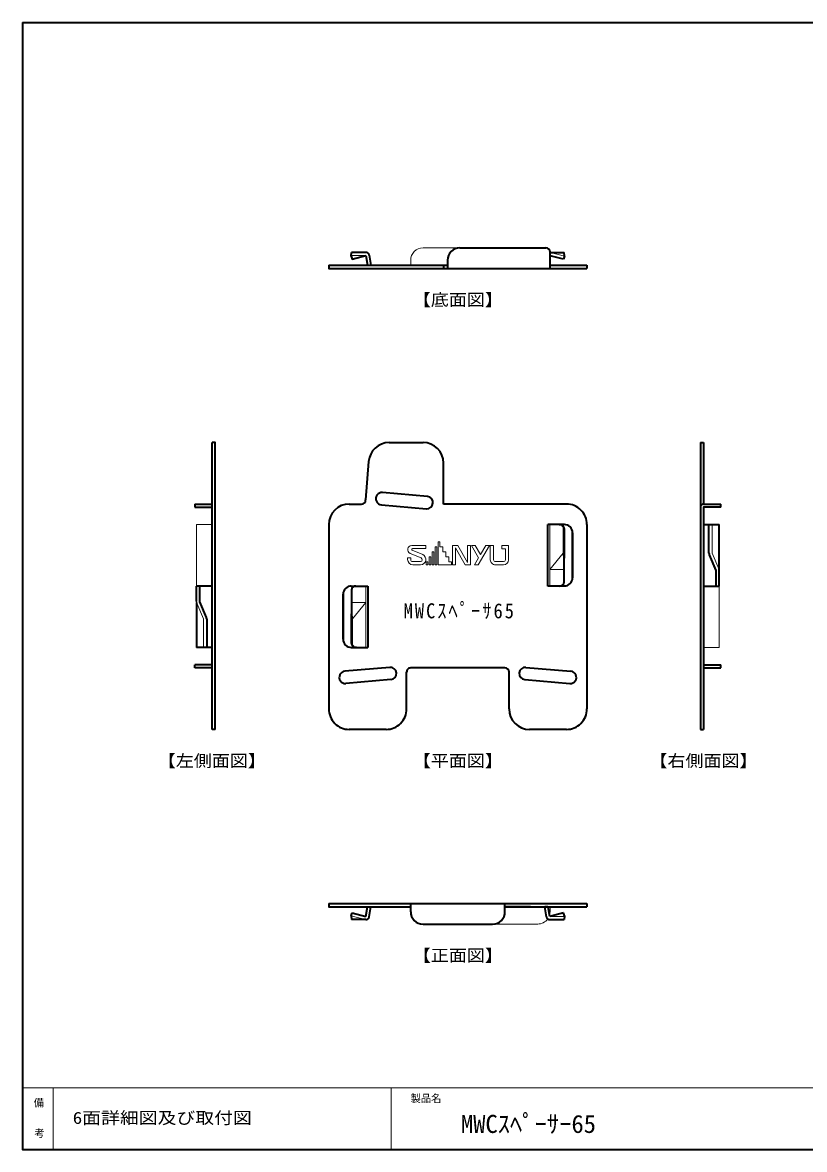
# Model space of a CAD drawing. Units: millimetres on the paper. Extents: x -195 to 195, y -138 to 138.
# Drawn here: x -194.8 to -3.9, y -137.5 to 137.5 of the extents above; entities that cross this region are included whole.
import ezdxf
from ezdxf.enums import TextEntityAlignment as Align

# ---------------------------------------------------------------- set-up
doc = ezdxf.new("R2010")
doc.units = ezdxf.units.MM
doc.linetypes.add('DASHED1', pattern=[1.8, 1.2, -0.6])
for name, color, linetype, lineweight in [('0-1_本体', 7, 'Continuous', 35), ('0-8', 7, 'Continuous', 18), ('F-0_枠', 4, 'Continuous', 18)]:
    doc.layers.add(name, color=color, linetype=linetype, lineweight=lineweight)
doc.layers.add('F-2_文字1', color=7, linetype='Continuous')
doc.layers.add('F-3_文字2', color=7, linetype='Continuous')
doc.styles.add('ＭＳ ゴシック', font='')
doc.styles.get('ＭＳ ゴシック').set_extended_font_data('MS Gothic')

msp = doc.modelspace()

# ---------------------------------------------------------------- linework, layer by layer
at = {"layer": '0-1_本体', "color": 4, "lineweight": 18}
for p, q in [((-97, 82.5), (-88, 82.5)), ((-114.422, 80.623), (-114.303, 79.717)), ((-62.491, 80.49), (-65.873, 81.396)), ((-100, 79.5), (-100, 78.3)), ((-66.078, 15), (-66.078, 0)), ((-62.789, 14), (-62.789, 8)), ((-99.76, 9.882), (-96.289, 9.882)), ((-99.632, 8.706), (-97.085, 7.649)), ((-99.577, 9.115), (-96.289, 9.115)), ((-96.289, 9.115), (-96.289, 9.882)), ((-94.776, 5.171), (-94.776, 8.329)), ((-94.776, 8.329), (-94.371, 8.329)), ((-94.371, 5.171), (-94.371, 8.329)), ((-94.057, 9.537), (-93.654, 9.537)), ((-94.057, 5.171), (-94.057, 9.537)), ((-93.654, 5.171), (-93.654, 9.537)), ((-92.892, 9.537), (-92.892, 10.741)), ((-92.892, 9.537), (-92.173, 9.537)), ((-92.173, 8.329), (-92.173, 9.537)), ((-92.173, 8.329), (-91.456, 8.329)), ((-91.456, 7.124), (-91.456, 8.329)), ((-89.05, 5.171), (-89.05, 9.277)), ((-89.05, 9.277), (-86.745, 5.171)), ((-88.479, 9.882), (-86.174, 5.775)), ((-86.174, 9.882), (-85.38, 9.882)), ((-86.174, 5.775), (-86.174, 9.882)), ((-85.38, 5.171), (-85.38, 9.882)), ((-85.206, 9.882), (-83.436, 6.9)), ((-85.206, 9.882), (-84.284, 9.882)), ((-84.284, 9.882), (-82.976, 7.679)), ((-83.541, 5.171), (-80.744, 9.882)), ((-82.976, 7.679), (-81.667, 9.882)), ((-81.667, 9.882), (-80.744, 9.882)), ((-80.744, 9.882), (-80.57, 9.882)), ((-80.57, 6.41), (-80.57, 9.882)), ((-80.57, 9.882), (-79.777, 9.882)), ((-79.777, 6.41), (-79.777, 9.882)), ((-77.794, 9.088), (-77.794, 9.882)), ((-77.794, 9.882), (-76.106, 9.882)), ((-77.794, 9.088), (-76.9, 9.088)), ((-76.9, 6.41), (-76.9, 9.088)), ((-76.106, 6.41), (-76.106, 9.882)), ((-100.754, 6.906), (-99.983, 6.906)), ((-100.754, 6.461), (-100.754, 6.906)), ((-100.132, 7.949), (-97.491, 6.852)), ((-99.983, 6.434), (-99.983, 6.906)), ((-99.529, 5.941), (-97.613, 5.941)), ((-96.216, 5.916), (-95.811, 5.916)), ((-96.216, 5.171), (-96.216, 5.916)), ((-95.811, 5.171), (-95.811, 5.916)), ((-95.497, 7.124), (-95.09, 7.124)), ((-95.497, 5.171), (-95.497, 7.124)), ((-95.09, 5.171), (-95.09, 7.124)), ((-91.456, 7.124), (-90.735, 7.124)), ((-90.735, 5.916), (-90.735, 7.124)), ((-90.735, 5.916), (-90.016, 5.916)), ((-90.016, 5.171), (-90.016, 5.916)), ((-84.462, 5.171), (-83.436, 6.9)), ((-79.329, 5.963), (-77.347, 5.963)), ((-62.789, 8), (-66.078, 4)), ((-62.578, 4), (-62.789, 8)), ((-97.578, 5.172), (-99.465, 5.171)), ((-96.216, 5.171), (-95.811, 5.171)), ((-95.497, 5.171), (-95.09, 5.171)), ((-94.776, 5.171), (-94.371, 5.171)), ((-94.057, 5.171), (-93.654, 5.171)), ((-93.34, 5.171), (-90.016, 5.171)), ((-89.844, 5.171), (-89.05, 5.171)), ((-86.745, 5.171), (-85.38, 5.171)), ((-84.462, 5.171), (-83.541, 5.171)), ((-79.329, 5.171), (-77.347, 5.171)), ((-62.578, 4), (-66.078, 4)), ((-110.922, -15), (-110.922, 0)), ((-24.7, -0.025), (-24.7, -15.025)), ((-114.422, -4), (-114.211, -8)), ((-114.422, -4.001), (-110.922, -4.001)), ((-114.211, -8), (-110.922, -4.001)), ((-114.211, -14), (-114.211, -8)), ((-28.5, -15.025), (-25.2, -15.025)), ((-28.5, -15.025), (-24.7, -15.025)), ((-66, -79.5), (-66, -78.3)), ((-114.51, -80.49), (-111.129, -81.396)), ((-80, -82.5), (-69, -82.5)), ((-66.078, -80.623), (-62.578, -80.623))]:
    msp.add_line(p, q, dxfattribs=at)
at = {"layer": '0-1_本体'}
for p, q in [((-88, 82.5), (-67, 82.5)), ((-114.51, 80.49), (-114.422, 81.423)), ((-110.922, 81.423), (-114.422, 81.423)), ((-110.922, 80.623), (-110.512, 78.3)), ((-110.134, 80.762), (-109.7, 78.3)), ((-66, 77.5), (-66, 81.5)), ((-66, 81.423), (-62.579, 81.423)), ((-62.698, 79.717), (-66, 80.602)), ((-62.491, 80.49), (-62.698, 79.717)), ((-62.491, 80.49), (-62.579, 81.423)), ((-120, 78.3), (-91, 78.3)), ((-92, 78.3), (-92, 77.5)), ((-91, 79.5), (-91, 77.5)), ((-66, 78.3), (-57, 78.3)), ((-57, 78.3), (-57, 77.5)), ((-148.5, 20), (-148.5, 35)), ((-105.287, 35), (-97, 35)), ((-29.3, 35), (-29.3, -35)), ((-29.3, 35), (-28.5, 35)), ((-28.5, 35), (-28.5, 20)), ((-110.267, 30.389), (-111, 21)), ((-92, 20), (-92, 30)), ((-95.929, 21.849), (-106.887, 22.808)), ((-152.7, 20), (-152.7, 19.2)), ((-148.5, -35), (-148.5, 20)), ((-147.7, -35), (-147.7, 20)), ((-115, 20), (-111.992, 20)), ((-107.149, 19.819), (-96.19, 18.861)), ((-62, 20), (-92, 20)), ((-28.5, 20), (-24.3, 20)), ((-24.3, 19.2), (-24.3, 20)), ((-152.7, 19.2), (-148.5, 19.2)), ((-120, 15), (-120, -30)), ((-66.5, 0), (-66.5, 15)), ((-66.5, 0), (-66.5, 15)), ((-62.5, 15), (-66.5, 15)), ((-62.5, 15), (-66.5, 15)), ((-63.789, 15), (-63.078, 15)), ((-62.516, 14), (-62.516, 6.812)), ((-57, 15), (-57, -30)), ((-28.5, 14.975), (-25.2, 14.975)), ((-28.5, 14.975), (-24.7, 14.975)), ((-27.2, 8.008), (-27.2, 14.975)), ((-24.7, -0.025), (-24.7, 14.975)), ((-60.5, 13), (-60.5, 2)), ((-60.5, 2), (-60.5, 13)), ((-62.578, 4), (-62.516, 6.8)), ((-27.121, 7.626), (-25.5, 3.812)), ((-62.578, 1), (-62.578, 4)), ((-25.5, 3.812), (-25.5, -0.025)), ((-148.5, 0), (-152.3, 0)), ((-152.3, -3.797), (-152.3, 0)), ((-148.5, 0), (-152.3, 0)), ((-151.5, -3.837), (-151.5, 0)), ((-114.5, 0), (-110.5, 0)), ((-114.5, 0), (-110.5, 0)), ((-110.5, 0), (-110.5, -15)), ((-62.5, 0), (-66.5, 0)), ((-62.5, 0), (-66.5, 0)), ((-116.5, -13), (-116.5, -2)), ((-116.5, -2), (-116.5, -13.1)), ((-114.422, -1), (-114.422, -4.001)), ((-28.5, -0.025), (-24.7, -0.025)), ((-28.5, -0.025), (-24.7, -0.025)), ((-152.3, -4), (-152.3, -15)), ((-149.88, -7.65), (-151.5, -3.837)), ((-114.422, -4.001), (-114.484, -6.8)), ((-149.8, -8.041), (-149.8, -15)), ((-114.484, -14), (-114.484, -6.813)), ((-148.5, -15), (-152.3, -15)), ((-114.5, -15), (-110.5, -15)), ((-114.5, -15), (-110.5, -15)), ((-113.211, -15), (-113.922, -15)), ((-152.7, -20), (-152.7, -19.2)), ((-148.5, -19.2), (-152.7, -19.2)), ((-28.5, -19.2), (-24.3, -19.2)), ((-24.3, -20), (-24.3, -19.2)), ((-148.5, -20), (-152.7, -20)), ((-105.116, -19.855), (-116.074, -20.814)), ((-101, -30), (-101, -21)), ((-77, -20), (-100, -20)), ((-76, -30), (-76, -20.992)), ((-71.884, -19.855), (-60.926, -20.813)), ((-28.5, -20), (-24.3, -20)), ((-104.855, -22.843), (-115.813, -23.802)), ((-72.145, -22.843), (-61.187, -23.802)), ((-147.7, -35), (-148.5, -35)), ((-106, -35), (-115, -35)), ((-62, -35), (-71, -35)), ((-29.3, -35), (-28.5, -35)), ((-120, -77.5), (-57, -77.5)), ((-114.51, -80.49), (-114.303, -79.718)), ((-114.303, -79.718), (-110.922, -80.623)), ((-110.922, -80.623), (-110.512, -78.3)), ((-110.134, -80.762), (-109.7, -78.3)), ((-100, -79.5), (-100, -77.5)), ((-77, -79.5), (-77, -77.5)), ((-70.769, -78.3), (-77, -78.3)), ((-77, -78.3), (-57, -78.3)), ((-66.866, -80.762), (-67.3, -78.3)), ((-66.078, -80.623), (-66.488, -78.3)), ((-62.697, -79.717), (-66.078, -80.623)), ((-62.49, -80.49), (-62.697, -79.717)), ((-57, -77.5), (-57, -78.3)), ((-114.51, -80.49), (-114.422, -81.423)), ((-110.922, -81.423), (-114.422, -81.423)), ((-97, -82.5), (-80, -82.5)), ((-66.078, -81.423), (-62.578, -81.423)), ((-62.49, -80.49), (-62.578, -81.423))]:
    msp.add_line(p, q, dxfattribs=at)
at = {"layer": '0-1_本体', "linetype": 'DASHED1'}
for p, q in [((-110.5, -78.3), (-109.7, -78.3)), ((-66.5, -78.3), (-67.3, -78.3))]:
    msp.add_line(p, q, dxfattribs=at)
at = {"layer": '0-1_本体'}
for points in [[(-114.51, 80.49), (-114.303, 79.717), (-110.922, 80.623)], [(-120, 78.3), (-120, 77.5), (-57, 77.5)], [(-147.7, 20), (-147.7, 35), (-148.5, 35)], [(-152.7, 20), (-152.602, 20), (-148.5, 20)], [(-24.3, 19.2), (-28.5, 19.2), (-28.5, -35)], [(-120, -77.5), (-120, -78.3), (-100, -78.3)]]:
    msp.add_lwpolyline(points, dxfattribs=at)
at = {"layer": '0-1_本体', "color": 4, "lineweight": 18}
for points in [[(-114.422, 81.423), (-114.422, 80.623), (-110.922, 80.623)], [(-148.5, 15), (-152.3, 14.999), (-152.3, 0)], [(-24.78, 4.162), (-26.4, 7.975), (-26.4, 14.975)], [(-93.34, 5.171), (-93.34, 10.741), (-92.892, 10.741)], [(-89.844, 5.171), (-89.844, 9.882), (-88.479, 9.882)], [(-152.22, -4.188), (-150.6, -8), (-150.6, -15)], [(-62.578, -81.423), (-62.578, -80.623), (-62.697, -79.717)]]:
    msp.add_lwpolyline(points, dxfattribs=at)
for centre, radius, start, end in [((-97, 79.5), 3, 90, 180.00025), ((-63.789, 14), 1, 0, 90.0005), ((-99.746, 8.877), 1.005, 90.76968, 247.44044), ((-99.55, 8.903), 0.213, 97.33824, 247.46107), ((-99.465, 6.461), 1.29, 180, 270), ((-99.488, 6.434), 0.495, 180, 265.19133), ((-97.654, 6.41), 0.471, 274.93199, 69.85329), ((-97.578, 6.459), 1.288, 270.0173, 67.46921), ((-79.329, 6.41), 1.241, 179.99979, 270.00009), ((-79.329, 6.41), 0.448, 179.99979, 270.00009), ((-77.347, 6.41), 1.241, 270.00009, 0), ((-77.347, 6.41), 0.448, 270.00009, 0), ((-25.7, 3.771), 1, 0.0005, 23.02582), ((-151.3, -3.797), 1, 180.0005, 203.02582), ((-113.211, -14), 1, 180, 270.0005), ((-69, -79.5), 3, 343.41446, 0.00025), ((-69, -79.5), 3, 270.00016, 324.17932)]:
    msp.add_arc(centre, radius, start, end, dxfattribs=at)
at = {"layer": '0-1_本体'}
for centre, radius, start, end in [((-67, 81.5), 1, 0.0005, 90.00026), ((-110.922, 80.623), 0.8, 10.00015, 90.00063), ((-88, 79.5), 3, 90.00017, 180.00034), ((-105.282, 30), 5, 90.05359, 175.53772), ((-97, 30), 5, 0, 90), ((-107.018, 21.314), 1.5, 85.00002, 265.00002), ((-115, 15), 5, 90.00023, 180.00012), ((-112, 21), 1, 270.0005, 0), ((-96.06, 20.355), 1.5, 265.00002, 85), ((-62, 15), 5, 0.00012, 90.00023), ((-28.5, 19.2), 0.8, 90, 180), ((-63.516, 14), 1, 0, 90.0005), ((-62.5, 13), 2, 359.99982, 90.00025), ((-26.2, 8.015), 1, 180, 203.02582), ((-114.5, -2), 2, 89.9995, 179.99974), ((-114.5, -2), 2, 89.9995, 179.99974), ((-113.422, -1), 1, 90, 180), ((-63.578, 1), 1, 270, 0), ((-62.5, 2), 2, 269.99987, 359.99982), ((-150.8, -8.041), 1, 0, 23.02582), ((-114.5, -13), 2, 179.99974, 270), ((-113.484, -14), 1, 180, 270.0005), ((-115.944, -22.308), 1.5, 95.00014, 275.00034), ((-104.985, -21.349), 1.5, 275.00034, 95), ((-100, -21), 1, 90, 180.00024), ((-77, -21), 1, 0, 90), ((-72.014, -21.349), 1.5, 85.00034, 265), ((-61.056, -22.308), 1.5, 265, 85.0002), ((-115, -30), 5, 180.00012, 270.00021), ((-106, -30), 5, 270.00021, 0.00033), ((-71, -30), 5, 180.00011, 270), ((-62, -30), 5, 270, 0.00012), ((-97, -79.5), 3, 180, 270.00016), ((-80, -79.5), 3, 270.00016, 0.00025), ((-110.922, -80.623), 0.8, 270, 350.00047), ((-66.078, -80.623), 0.8, 189.99953, 270)]:
    msp.add_arc(centre, radius, start, end, dxfattribs=at)
at = {"layer": 'F-0_枠', "color": 7, "lineweight": 35}
msp.add_line((-194.75, 137.5), (194.75, 137.5), dxfattribs=at)
at = {"layer": 'F-0_枠'}
for p, q in [((-194.75, -122.5), (194.75, -122.5)), ((-187.25, -122.5), (-187.25, -137.5)), ((-104.75, -122.5), (-104.75, -137.5))]:
    msp.add_line(p, q, dxfattribs=at)
at = {"layer": 'F-0_枠', "color": 7, "lineweight": 35}
msp.add_lwpolyline([(-194.75, 137.5), (-194.75, -137.5), (194.75, -137.5)], dxfattribs=at)

# ---------------------------------------------------------------- texts
at = {"layer": '0-1_本体', "color": 3, "insert": (-101.73, -8.073), "char_height": 3.666, "attachment_point": 7, "style": 'ＭＳ ゴシック'}
msp.add_mtext('\\T1.22;\\W0.9;MWCｽﾍﾟｰｻ65', dxfattribs=at)
at = {"layer": '0-8', "style": 'ＭＳ ゴシック', "width": 1.1}
for s, p in [('【底面図】', (-99.5, 67.5)), ('【左側面図】', (-161.75, -45)), ('【平面図】', (-99.5, -45)), ('【右側面図】', (-41.75, -45)), ('【正面図】', (-99.5, -92.5))]:
    msp.add_text(s, height=2.933, dxfattribs=at).set_placement(p, align=Align.BOTTOM_LEFT)
at = {"layer": 'F-2_文字1', "style": 'ＭＳ ゴシック'}
for s, p in [('備', (-192.039, -127.587)), ('製品名', (-100.023, -126.502)), ('考', (-191.86, -135.01))]:
    msp.add_text(s, height=1.833, dxfattribs=at).set_placement(p, align=Align.BOTTOM_LEFT)
at = {"layer": 'F-3_文字2', "style": 'ＭＳ ゴシック', "width": 1.15}
msp.add_text('6面詳細図及び取付図', height=2.933, dxfattribs=at).set_placement((-182.486, -132.132), align=Align.BOTTOM_LEFT)
at = {"layer": 'F-3_文字2', "style": 'ＭＳ ゴシック'}
msp.add_text('MWCｽﾍﾟｰｻｰ65', height=4.399, dxfattribs=at).set_placement((-87.749, -134.791), align=Align.BOTTOM_LEFT)

doc.saveas('drawing.dxf')
